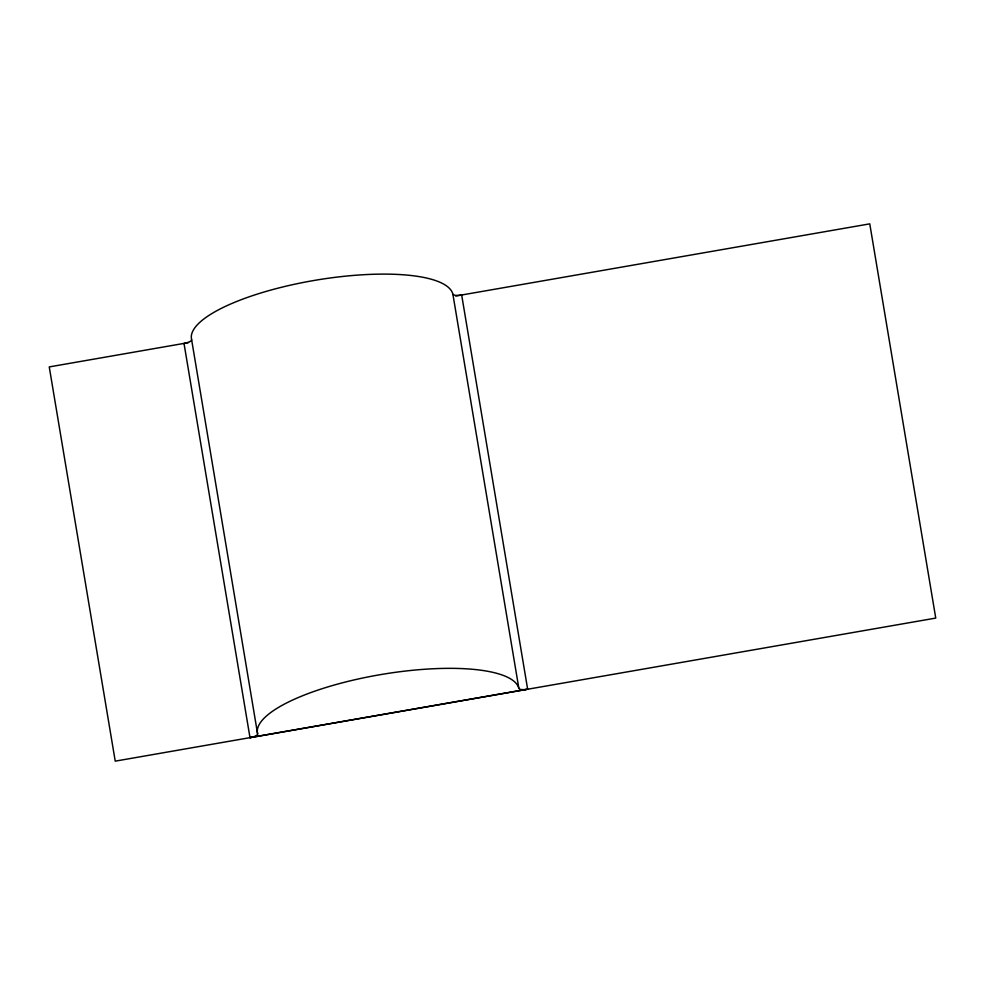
<?xml version="1.0" encoding="UTF-8"?>
<svg xmlns="http://www.w3.org/2000/svg" width="985" height="985" viewBox="0 0 985 985"><rect width="100%" height="100%" fill="white"/><g stroke="black" fill="none" stroke-linecap="round" stroke-linejoin="round"><path stroke-width="1.48" d="M249.993 737.654A8.336 2.339 -9.5 0 0 257.614 733.948L257.282 731.523A132.63 37.319 -9.5 0 1 383.202 674.171A132.63 37.319 -9.5 0 1 518.861 688.392A8.336 2.339 -9.5 0 0 527.652 689.241L461.669 295.007A8.336 2.339 -9.5 0 1 452.878 294.158A132.63 37.319 -9.5 0 0 317.219 279.937A132.63 37.319 -9.5 0 0 191.299 337.289L191.619 339.702A8.336 2.339 -9.5 0 1 184.01 343.42L249.993 737.654L526.039 689.475M188.529 342.62L49.25 366.912L115.233 761.146L935.75 618.087L869.767 223.854L455.636 296.054M452.878 294.158L518.861 688.392M191.619 339.702L257.614 733.948"/></g></svg>
